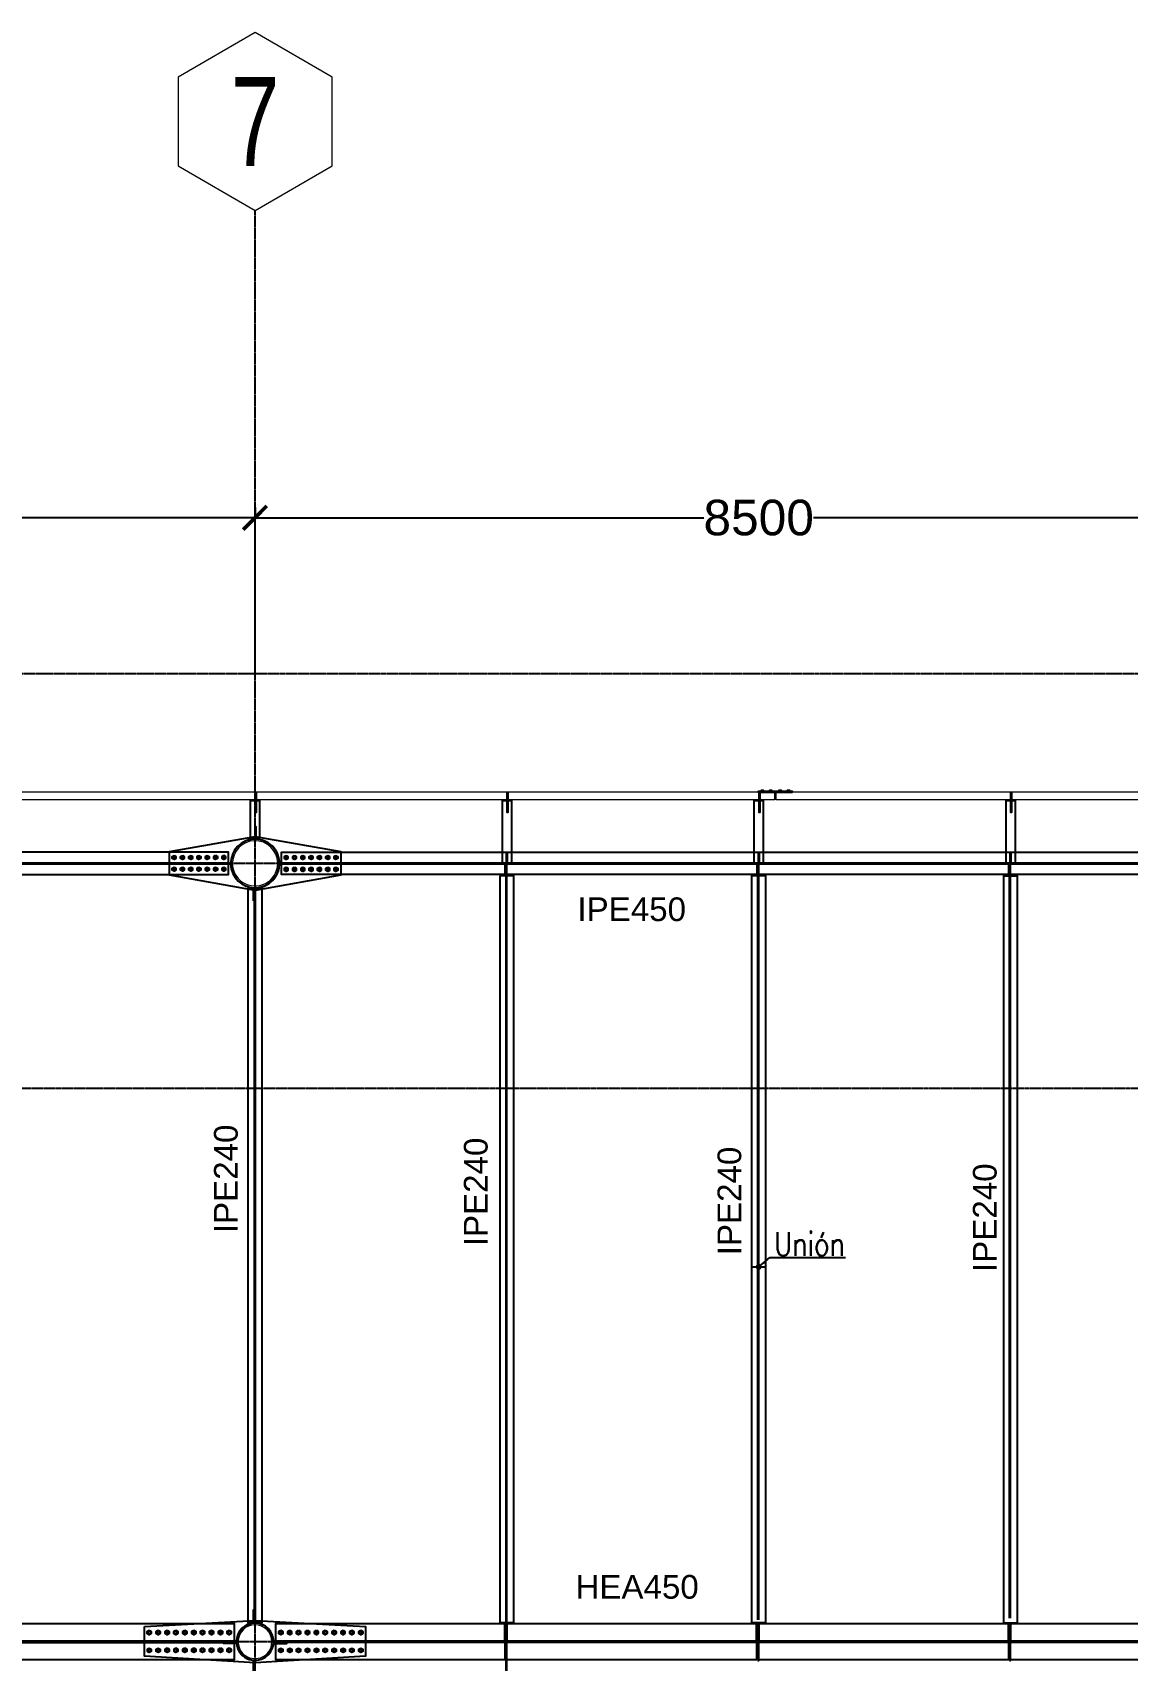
# Model space of a CAD drawing. Header units: millimetres. Extents: x -12345 to 95575, y -10691 to 31862.
# Drawn here: x 6622 to 15862, y 17172 to 30907 of the extents above; entities that cross this region are included whole.
import ezdxf
from ezdxf.enums import TextEntityAlignment as Align

# ---------------------------------------------------------------- set-up
doc = ezdxf.new("R2010")
doc.units = ezdxf.units.MM
doc.header["$LTSCALE"] = 0.9
doc.linetypes.add('DXK_LINE_DOT3', pattern=[5.9187, 2.979, -0.9799, 0.9799, -0.9799])
doc.layers.get('0').update_dxf_attribs({"color": 255})
for name, color, linetype, lineweight in [('0-1', 7, 'Continuous', 5), ('E_COLUMNAS-1', 1, 'Continuous', 25), ('E_TEXTO', 3, 'Continuous', 9), ('HCB_EJES', 1, 'DXK_LINE_DOT3', 9), ('TUBO-REDONDO', 1, 'Continuous', 9)]:
    doc.layers.add(name, color=color, linetype=linetype, lineweight=lineweight)
for name, color, linetype in [('COTAS', 8, 'Continuous'), ('HCB-EJES', 1, 'Continuous'), ('HCB-ROTULOS', 2, 'Continuous'), ('HCB_ALMA', 252, 'Continuous'), ('HCB_VIGAS', 4, 'Continuous'), ('UNIÒN', 6, 'Continuous')]:
    doc.layers.add(name, color=color, linetype=linetype)
doc.styles.add('CNI_COTAS', font='romans.shx', dxfattribs={"width": 0.8})
doc.styles.add('VERDANA', font='arial.ttf')
doc.dimstyles.new('1.125', dxfattribs={"dimscale": 0, "dimtxt": 300, "dimasz": 200, "dimexe": 4, "dimexo": 4, "dimgap": 15, "dimtad": 0, "dimdec": 0, "dimzin": 4, "dimdsep": 46, "dimtxsty": 'VERDANA', "dimblk": 'ARCHTICK', "dimcen": -10, "dimclrd": 256, "dimclrt": 3, "dimadec": 0, "dimazin": 0, "dimtfac": 1, "dimtdec": 0, "dimtmove": 2, "dimatfit": 0, "dimldrblk": 'OBLIQUE', "dimfxl": 0.05, "dimtolj": 1, "dimtzin": 0, "dimarcsym": 0})
doc.dimstyles.new('UNIÒN', dxfattribs={"dimscale": 0, "dimtxt": 200, "dimasz": 60, "dimexe": 4, "dimexo": 4, "dimgap": 15, "dimtad": 1, "dimdec": 0, "dimzin": 4, "dimdsep": 46, "dimtxsty": 'CNI_COTAS', "dimcen": -0.09, "dimclrd": 6, "dimclrt": 3, "dimadec": 0, "dimazin": 0, "dimtfac": 1, "dimtdec": 0, "dimtmove": 2, "dimatfit": 0, "dimfxl": 0.05, "dimtolj": 1, "dimtzin": 0, "dimarcsym": 0})

# ---------------------------------------------------------------- blocks, each defined once
blk = doc.blocks.new('_ArchTick')
at = {"color": 0, "linetype": 'ByBlock', "const_width": 0.15}
blk.add_lwpolyline([(-0.5, -0.5), (0.5, 0.5)], dxfattribs=at)
blk = doc.blocks.new('*D91')
at = {"layer": 'COTAS', "color": 0, "lineweight": -2, "transparency": 16777216}
for p, q in [((0, 25504), (0, 26817)), ((8500, 25504), (8500, 26817))]:
    blk.add_line(p, q, dxfattribs=at)
at = {"layer": 'COTAS', "lineweight": -2, "transparency": 16777216}
for p, q in [((0, 26813), (3787, 26813)), ((8500, 26813), (4713, 26813))]:
    blk.add_line(p, q, dxfattribs=at)
at = {"layer": 'Defpoints', "color": 0, "transparency": 16777216}
for p in [(8500, 26813), (0, 25500), (8500, 25500)]:
    blk.add_point(p, dxfattribs=at)
at = {"layer": 'COTAS', "lineweight": -2, "transparency": 16777216, "xscale": 200, "yscale": 200, "zscale": 200, "rotation": 180}
blk.add_blockref('_ArchTick', (0, 26813), dxfattribs=at)
at = {"layer": 'COTAS', "lineweight": -2, "transparency": 16777216, "xscale": 200, "yscale": 200, "zscale": 200}
blk.add_blockref('_ArchTick', (8500, 26813), dxfattribs=at)
at = {"layer": 'COTAS', "color": 3, "transparency": 16777216, "insert": (4250, 26813), "char_height": 300, "attachment_point": 5, "style": 'VERDANA'}
blk.add_mtext('\\A1;8500', dxfattribs=at)
blk = doc.blocks.new('_Oblique')
at = {"color": 0, "linetype": 'ByBlock', "lineweight": -2}
blk.add_line((-0.5, -0.5), (0.5, 0.5), dxfattribs=at)
blk = doc.blocks.new('*D92')
at = {"layer": 'COTAS', "color": 0, "lineweight": -2, "transparency": 16777216}
blk.add_line((8500, 26900), (8500, 26809), dxfattribs=at)
at = {"layer": 'COTAS', "lineweight": -2, "transparency": 16777216}
for p, q in [((8500, 26813), (12287, 26813)), ((17000, 26813), (13213, 26813))]:
    blk.add_line(p, q, dxfattribs=at)
at = {"layer": 'Defpoints', "color": 0, "transparency": 16777216}
for p in [(8500, 26904), (17000, 26813), (17000, 26813)]:
    blk.add_point(p, dxfattribs=at)
at = {"layer": 'COTAS', "lineweight": -2, "transparency": 16777216, "xscale": 200, "yscale": 200, "zscale": 200, "rotation": 180}
blk.add_blockref('_ArchTick', (8500, 26813), dxfattribs=at)
at = {"layer": 'COTAS', "lineweight": -2, "transparency": 16777216, "xscale": 200, "yscale": 200, "zscale": 200}
blk.add_blockref('_ArchTick', (17000, 26813), dxfattribs=at)
at = {"layer": 'COTAS', "color": 3, "transparency": 16777216, "insert": (12750, 26813), "char_height": 300, "attachment_point": 5, "style": 'VERDANA'}
blk.add_mtext('\\A1;8500', dxfattribs=at)

msp = doc.modelspace()

# ---------------------------------------------------------------- linework, layer by layer
at = {"color": 1, "linetype": 'Continuous'}
for centre, radius, start, end in [((7816.9, 23947.4), 11.5, 18.0268, 198.0268), ((7816.9, 23947.4), 11.5, 198.0268, 18.0268), ((7816.9, 23947.4), 10, 90.0268, 270.0268), ((7816.9, 23947.4), 10, 270.0268, 90.0268), ((7886.9, 23947.4), 11.5, 18.0268, 198.0268), ((7886.9, 23947.4), 11.5, 198.0268, 18.0268), ((7886.9, 23947.4), 10, 90.0268, 270.0268), ((7886.9, 23947.4), 10, 270.0268, 90.0268), ((7956.9, 23947.4), 11.5, 18.0268, 198.0268), ((7956.9, 23947.4), 11.5, 198.0268, 18.0268), ((7956.9, 23947.4), 10, 90.0268, 270.0268), ((7956.9, 23947.4), 10, 270.0268, 90.0268), ((8026.9, 23947.5), 11.5, 18.0268, 198.0268), ((8026.9, 23947.5), 11.5, 198.0268, 18.0268), ((8026.9, 23947.5), 10, 90.0268, 270.0268), ((8026.9, 23947.5), 10, 270.0268, 90.0268), ((8096.9, 23947.5), 11.5, 18.0268, 198.0268), ((8096.9, 23947.5), 11.5, 198.0268, 18.0268), ((8096.9, 23947.5), 10, 90.0268, 270.0268), ((8096.9, 23947.5), 10, 270.0268, 90.0268), ((8166.9, 23947.5), 11.5, 18.0268, 198.0268), ((8166.9, 23947.5), 11.5, 198.0268, 18.0268), ((8166.9, 23947.5), 10, 90.0268, 270.0268), ((8166.9, 23947.5), 10, 270.0268, 90.0268), ((8236.9, 23947.6), 11.5, 18.0268, 198.0268), ((8236.9, 23947.6), 11.5, 198.0268, 18.0268), ((8236.9, 23947.6), 10, 90.0268, 270.0268), ((8236.9, 23947.6), 10, 270.0268, 90.0268), ((8762.9, 23946.8), 11.5, 18.0268, 198.0268), ((8762.9, 23946.8), 11.5, 198.0268, 18.0268), ((8762.9, 23946.8), 10, 90.0268, 270.0268), ((8762.9, 23946.8), 10, 270.0268, 90.0268), ((8832.9, 23946.8), 11.5, 18.0268, 198.0268), ((8832.9, 23946.8), 11.5, 198.0268, 18.0268), ((8832.9, 23946.8), 10, 90.0268, 270.0268), ((8832.9, 23946.8), 10, 270.0268, 90.0268), ((8902.9, 23946.8), 11.5, 18.0268, 198.0268), ((8902.9, 23946.8), 11.5, 198.0268, 18.0268), ((8902.9, 23946.8), 10, 90.0268, 270.0268), ((8902.9, 23946.8), 10, 270.0268, 90.0268), ((8972.9, 23946.9), 11.5, 18.0268, 198.0268), ((8972.9, 23946.9), 11.5, 198.0268, 18.0268), ((8972.9, 23946.9), 10, 90.0268, 270.0268), ((8972.9, 23946.9), 10, 270.0268, 90.0268), ((9042.9, 23946.9), 11.5, 18.0268, 198.0268), ((9042.9, 23946.9), 11.5, 198.0268, 18.0268), ((9042.9, 23946.9), 10, 90.0268, 270.0268), ((9042.9, 23946.9), 10, 270.0268, 90.0268), ((9112.9, 23946.9), 11.5, 18.0268, 198.0268), ((9112.9, 23946.9), 11.5, 198.0268, 18.0268), ((9112.9, 23946.9), 10, 90.0268, 270.0268), ((9112.9, 23946.9), 10, 270.0268, 90.0268), ((9182.9, 23947), 11.5, 18.0268, 198.0268), ((9182.9, 23947), 11.5, 198.0268, 18.0268), ((9182.9, 23947), 10, 90.0268, 270.0268), ((9182.9, 23947), 10, 270.0268, 90.0268), ((7816.9, 23847.4), 11.5, 18.0268, 198.0268), ((7816.9, 23847.4), 11.5, 198.0268, 18.0268), ((7816.9, 23847.4), 10, 90.0268, 270.0268), ((7816.9, 23847.4), 10, 270.0268, 90.0268), ((7886.9, 23847.4), 11.5, 18.0268, 198.0268), ((7886.9, 23847.4), 11.5, 198.0268, 18.0268), ((7886.9, 23847.4), 10, 90.0268, 270.0268), ((7886.9, 23847.4), 10, 270.0268, 90.0268), ((7956.9, 23847.4), 11.5, 18.0268, 198.0268), ((7956.9, 23847.4), 11.5, 198.0268, 18.0268), ((7956.9, 23847.4), 10, 90.0268, 270.0268), ((7956.9, 23847.4), 10, 270.0268, 90.0268), ((8026.9, 23847.5), 11.5, 18.0268, 198.0268), ((8026.9, 23847.5), 11.5, 198.0268, 18.0268), ((8026.9, 23847.5), 10, 90.0268, 270.0268), ((8026.9, 23847.5), 10, 270.0268, 90.0268), ((8096.9, 23847.5), 11.5, 18.0268, 198.0268), ((8096.9, 23847.5), 11.5, 198.0268, 18.0268), ((8096.9, 23847.5), 10, 90.0268, 270.0268), ((8096.9, 23847.5), 10, 270.0268, 90.0268), ((8166.9, 23847.5), 11.5, 18.0268, 198.0268), ((8166.9, 23847.5), 11.5, 198.0268, 18.0268), ((8166.9, 23847.5), 10, 90.0268, 270.0268), ((8166.9, 23847.5), 10, 270.0268, 90.0268), ((8236.9, 23847.6), 11.5, 18.0268, 198.0268), ((8236.9, 23847.6), 11.5, 198.0268, 18.0268), ((8236.9, 23847.6), 10, 90.0268, 270.0268), ((8236.9, 23847.6), 10, 270.0268, 90.0268), ((8763, 23846.8), 11.5, 18.0268, 198.0268), ((8763, 23846.8), 11.5, 198.0268, 18.0268), ((8763, 23846.8), 10, 90.0268, 270.0268), ((8763, 23846.8), 10, 270.0268, 90.0268), ((8833, 23846.8), 11.5, 18.0268, 198.0268), ((8833, 23846.8), 11.5, 198.0268, 18.0268), ((8833, 23846.8), 10, 90.0268, 270.0268), ((8833, 23846.8), 10, 270.0268, 90.0268), ((8903, 23846.8), 11.5, 18.0268, 198.0268), ((8903, 23846.8), 11.5, 198.0268, 18.0268), ((8903, 23846.8), 10, 90.0268, 270.0268), ((8903, 23846.8), 10, 270.0268, 90.0268), ((8973, 23846.9), 11.5, 18.0268, 198.0268), ((8973, 23846.9), 11.5, 198.0268, 18.0268), ((8973, 23846.9), 10, 90.0268, 270.0268), ((8973, 23846.9), 10, 270.0268, 90.0268), ((9043, 23846.9), 11.5, 18.0268, 198.0268), ((9043, 23846.9), 11.5, 198.0268, 18.0268), ((9043, 23846.9), 10, 90.0268, 270.0268), ((9043, 23846.9), 10, 270.0268, 90.0268), ((9113, 23846.9), 11.5, 18.0268, 198.0268), ((9113, 23846.9), 11.5, 198.0268, 18.0268), ((9113, 23846.9), 10, 90.0268, 270.0268), ((9113, 23846.9), 10, 270.0268, 90.0268), ((9183, 23847), 11.5, 18.0268, 198.0268), ((9183, 23847), 11.5, 198.0268, 18.0268), ((9183, 23847), 10, 90.0268, 270.0268), ((9183, 23847), 10, 270.0268, 90.0268), ((7607.5, 17407.7), 12, 18.0268, 198.0268), ((7607.5, 17407.7), 12, 198.0268, 18.0268), ((7607.5, 17407.7), 11, 90.0268, 270.0268), ((7607.5, 17407.7), 11, 270.0268, 90.0268), ((7682.5, 17407.7), 12, 18.0268, 198.0268), ((7682.5, 17407.7), 12, 198.0268, 18.0268), ((7682.5, 17407.7), 11, 90.0268, 270.0268), ((7682.5, 17407.7), 11, 270.0268, 90.0268), ((7757.5, 17407.7), 12, 18.0268, 198.0268), ((7757.5, 17407.7), 12, 198.0268, 18.0268), ((7757.5, 17407.7), 11, 90.0268, 270.0268), ((7757.5, 17407.7), 11, 270.0268, 90.0268), ((7832.5, 17407.8), 12, 18.0268, 198.0268), ((7832.5, 17407.8), 12, 198.0268, 18.0268), ((7832.5, 17407.8), 11, 90.0268, 270.0268), ((7832.5, 17407.8), 11, 270.0268, 90.0268), ((7907.5, 17407.8), 12, 18.0268, 198.0268), ((7907.5, 17407.8), 12, 198.0268, 18.0268), ((7907.5, 17407.8), 11, 90.0268, 270.0268), ((7907.5, 17407.8), 11, 270.0268, 90.0268), ((7982.5, 17407.8), 12, 18.0268, 198.0268), ((7982.5, 17407.8), 12, 198.0268, 18.0268), ((7982.5, 17407.8), 11, 90.0268, 270.0268), ((7982.5, 17407.8), 11, 270.0268, 90.0268), ((8057.5, 17407.9), 12, 18.0268, 198.0268), ((8057.5, 17407.9), 12, 198.0268, 18.0268), ((8057.5, 17407.9), 11, 90.0268, 270.0268), ((8057.5, 17407.9), 11, 270.0268, 90.0268), ((8132.5, 17407.9), 12, 18.0268, 198.0268), ((8132.5, 17407.9), 12, 198.0268, 18.0268), ((8132.5, 17407.9), 11, 90.0268, 270.0268), ((8132.5, 17407.9), 11, 270.0268, 90.0268), ((8207.5, 17407.9), 12, 18.0268, 198.0268), ((8207.5, 17407.9), 12, 198.0268, 18.0268), ((8207.5, 17407.9), 11, 90.0268, 270.0268), ((8207.5, 17407.9), 11, 270.0268, 90.0268), ((8282.5, 17408), 12, 18.0268, 198.0268), ((8282.5, 17408), 12, 198.0268, 18.0268), ((8282.5, 17408), 11, 90.0268, 270.0268), ((8282.5, 17408), 11, 270.0268, 90.0268), ((8717.5, 17407.1), 12, 18.0268, 198.0268), ((8717.5, 17407.1), 12, 198.0268, 18.0268), ((8717.5, 17407.1), 11, 90.0268, 270.0268), ((8717.5, 17407.1), 11, 270.0268, 90.0268), ((8792.5, 17407.1), 12, 18.0268, 198.0268), ((8792.5, 17407.1), 12, 198.0268, 18.0268), ((8792.5, 17407.1), 11, 90.0268, 270.0268), ((8792.5, 17407.1), 11, 270.0268, 90.0268), ((8867.5, 17407.2), 12, 18.0268, 198.0268), ((8867.5, 17407.2), 12, 198.0268, 18.0268), ((8867.5, 17407.2), 11, 90.0268, 270.0268), ((8867.5, 17407.2), 11, 270.0268, 90.0268), ((8942.5, 17407.2), 12, 18.0268, 198.0268), ((8942.5, 17407.2), 12, 198.0268, 18.0268), ((8942.5, 17407.2), 11, 90.0268, 270.0268), ((8942.5, 17407.2), 11, 270.0268, 90.0268), ((9017.5, 17407.2), 12, 18.0268, 198.0268), ((9017.5, 17407.2), 12, 198.0268, 18.0268), ((9017.5, 17407.2), 11, 90.0268, 270.0268), ((9017.5, 17407.2), 11, 270.0268, 90.0268), ((9092.5, 17407.3), 12, 18.0268, 198.0268), ((9092.5, 17407.3), 12, 198.0268, 18.0268), ((9092.5, 17407.3), 11, 90.0268, 270.0268), ((9092.5, 17407.3), 11, 270.0268, 90.0268), ((9167.5, 17407.3), 12, 18.0268, 198.0268), ((9167.5, 17407.3), 12, 198.0268, 18.0268), ((9167.5, 17407.3), 11, 90.0268, 270.0268), ((9167.5, 17407.3), 11, 270.0268, 90.0268), ((9242.5, 17407.3), 12, 18.0268, 198.0268), ((9242.5, 17407.3), 12, 198.0268, 18.0268), ((9242.5, 17407.3), 11, 90.0268, 270.0268), ((9242.5, 17407.3), 11, 270.0268, 90.0268), ((9317.5, 17407.4), 12, 18.0268, 198.0268), ((9317.5, 17407.4), 12, 198.0268, 18.0268), ((9317.5, 17407.4), 11, 90.0268, 270.0268), ((9317.5, 17407.4), 11, 270.0268, 90.0268), ((9392.5, 17407.4), 12, 18.0268, 198.0268), ((9392.5, 17407.4), 12, 198.0268, 18.0268), ((9392.5, 17407.4), 11, 90.0268, 270.0268), ((9392.5, 17407.4), 11, 270.0268, 90.0268), ((7607.6, 17257.7), 12, 18.0268, 198.0268), ((7607.6, 17257.7), 12, 198.0268, 18.0268), ((7607.6, 17257.7), 11, 90.0268, 270.0268), ((7607.6, 17257.7), 11, 270.0268, 90.0268), ((7682.6, 17257.7), 12, 18.0268, 198.0268), ((7682.6, 17257.7), 12, 198.0268, 18.0268), ((7682.6, 17257.7), 11, 90.0268, 270.0268), ((7682.6, 17257.7), 11, 270.0268, 90.0268), ((7757.6, 17257.7), 12, 18.0268, 198.0268), ((7757.6, 17257.7), 12, 198.0268, 18.0268), ((7757.6, 17257.7), 11, 90.0268, 270.0268), ((7757.6, 17257.7), 11, 270.0268, 90.0268), ((7832.6, 17257.8), 12, 18.0268, 198.0268), ((7832.6, 17257.8), 12, 198.0268, 18.0268), ((7832.6, 17257.8), 11, 90.0268, 270.0268), ((7832.6, 17257.8), 11, 270.0268, 90.0268), ((7907.6, 17257.8), 12, 18.0268, 198.0268), ((7907.6, 17257.8), 12, 198.0268, 18.0268), ((7907.6, 17257.8), 11, 90.0268, 270.0268), ((7907.6, 17257.8), 11, 270.0268, 90.0268), ((7982.6, 17257.8), 12, 18.0268, 198.0268), ((7982.6, 17257.8), 12, 198.0268, 18.0268), ((7982.6, 17257.8), 11, 90.0268, 270.0268), ((7982.6, 17257.8), 11, 270.0268, 90.0268), ((8057.6, 17257.9), 12, 18.0268, 198.0268), ((8057.6, 17257.9), 12, 198.0268, 18.0268), ((8057.6, 17257.9), 11, 90.0268, 270.0268), ((8057.6, 17257.9), 11, 270.0268, 90.0268), ((8132.6, 17257.9), 12, 18.0268, 198.0268), ((8132.6, 17257.9), 12, 198.0268, 18.0268), ((8132.6, 17257.9), 11, 90.0268, 270.0268), ((8132.6, 17257.9), 11, 270.0268, 90.0268), ((8207.6, 17257.9), 12, 18.0268, 198.0268), ((8207.6, 17257.9), 12, 198.0268, 18.0268), ((8207.6, 17257.9), 11, 90.0268, 270.0268), ((8207.6, 17257.9), 11, 270.0268, 90.0268), ((8282.6, 17258), 12, 18.0268, 198.0268), ((8282.6, 17258), 12, 198.0268, 18.0268), ((8282.6, 17258), 11, 90.0268, 270.0268), ((8282.6, 17258), 11, 270.0268, 90.0268), ((8717.6, 17257.1), 12, 18.0268, 198.0268), ((8717.6, 17257.1), 12, 198.0268, 18.0268), ((8717.6, 17257.1), 11, 90.0268, 270.0268), ((8717.6, 17257.1), 11, 270.0268, 90.0268), ((8792.6, 17257.1), 12, 18.0268, 198.0268), ((8792.6, 17257.1), 12, 198.0268, 18.0268), ((8792.6, 17257.1), 11, 90.0268, 270.0268), ((8792.6, 17257.1), 11, 270.0268, 90.0268), ((8867.6, 17257.2), 12, 18.0268, 198.0268), ((8867.6, 17257.2), 12, 198.0268, 18.0268), ((8867.6, 17257.2), 11, 90.0268, 270.0268), ((8867.6, 17257.2), 11, 270.0268, 90.0268), ((8942.6, 17257.2), 12, 18.0268, 198.0268), ((8942.6, 17257.2), 12, 198.0268, 18.0268), ((8942.6, 17257.2), 11, 90.0268, 270.0268), ((8942.6, 17257.2), 11, 270.0268, 90.0268), ((9017.6, 17257.2), 12, 18.0268, 198.0268), ((9017.6, 17257.2), 12, 198.0268, 18.0268), ((9017.6, 17257.2), 11, 90.0268, 270.0268), ((9017.6, 17257.2), 11, 270.0268, 90.0268), ((9092.6, 17257.3), 12, 18.0268, 198.0268), ((9092.6, 17257.3), 12, 198.0268, 18.0268), ((9092.6, 17257.3), 11, 90.0268, 270.0268), ((9092.6, 17257.3), 11, 270.0268, 90.0268), ((9167.6, 17257.3), 12, 18.0268, 198.0268), ((9167.6, 17257.3), 12, 198.0268, 18.0268), ((9167.6, 17257.3), 11, 90.0268, 270.0268), ((9167.6, 17257.3), 11, 270.0268, 90.0268), ((9242.6, 17257.3), 12, 18.0268, 198.0268), ((9242.6, 17257.3), 12, 198.0268, 18.0268), ((9242.6, 17257.3), 11, 90.0268, 270.0268), ((9242.6, 17257.3), 11, 270.0268, 90.0268), ((9317.6, 17257.4), 12, 18.0268, 198.0268), ((9317.6, 17257.4), 12, 198.0268, 18.0268), ((9317.6, 17257.4), 11, 90.0268, 270.0268), ((9317.6, 17257.4), 11, 270.0268, 90.0268), ((9392.6, 17257.4), 12, 18.0268, 198.0268), ((9392.6, 17257.4), 12, 198.0268, 18.0268), ((9392.6, 17257.4), 11, 90.0268, 270.0268), ((9392.6, 17257.4), 11, 270.0268, 90.0268)]:
    msp.add_arc(centre, radius, start, end, dxfattribs=at)
at = {"layer": '0-1', "color": 8}
for p, q in [((12886.5, 24498.6), (896.5, 24498.6)), ((12886.5, 24433.6), (12886.5, 24498.6)), ((16850, 24498.6), (12896.5, 24498.6)), ((12896.5, 24433.6), (12896.5, 24498.6)), ((12886.5, 24433.6), (896.5, 24433.6)), ((16850, 24433.6), (12896.5, 24433.6))]:
    msp.add_line(p, q, dxfattribs=at)
at = {"layer": 'E_COLUMNAS-1'}
msp.add_arc((8500, 17330.2), 157.5, 78.75, 258.75, dxfattribs=at)
at = {"layer": 'HCB-EJES', "linetype": 'DXK_LINE_DOT3'}
for p, q in [((8500, -3906.8), (8500, 29407)), ((-10844.5, 25500), (94075, 25500)), ((-6888.4, 23900.1), (90118.8, 23900.1)), ((-6888.4, 22000), (90118.8, 22000))]:
    msp.add_line(p, q, dxfattribs=at)
msp.add_lwpolyline([(12399.2, 17330), (-5909.3, 17330), (-6888.4, 18309)], dxfattribs=at)
at = {"layer": 'HCB_ALMA'}
for p, q in [((209.4, 23901.6), (8283.5, 23901.6)), ((8709.4, 23901.6), (16854.7, 23901.6)), ((209.4, 23892.2), (8283.5, 23892.2)), ((8709.4, 23892.2), (16854.7, 23892.2)), ((10617.9, 17503), (10617.9, 23791.9)), ((10625, 17503), (10625, 23791.9)), ((12742.9, 17515.5), (12742.9, 23791.9)), ((12750, 17515.5), (12750, 23791.9)), ((14867.9, 17528), (14867.9, 23791.9)), ((14875, 17528), (14875, 23791.9)), ((8496.5, 17492.5), (8496.5, 23684.1)), ((8503.5, 17492.5), (8503.5, 23684.1)), ((10617.9, 17192.6), (10617.9, 17639.2)), ((10625, 17192.6), (10625, 17639.2)), ((153.8, 17335.9), (8334, 17335.9)), ((153.8, 17324.4), (8334, 17324.4)), ((8661.4, 17336.9), (18000.2, 17336.9)), ((8661.4, 17325.4), (18000.2, 17325.4)), ((10617.9, 8807), (10617.9, 17182.6)), ((10625, 8807), (10625, 17182.6))]:
    msp.add_line(p, q, dxfattribs=at)
at = {"layer": 'HCB_EJES', "color": 40, "linetype": 'ByBlock', "true_color": 0xf8d731}
msp.add_lwpolyline([(7850.5, 29782), (8500, 29407), (9149.5, 29782), (9149.5, 30532), (8500, 30907), (7850.5, 30532)], close=True, dxfattribs=at)
at = {"layer": 'HCB_VIGAS'}
for p, q in [((8502.8, 24481.1), (8508.8, 24481.1)), ((10627.7, 24481.1), (10633.7, 24481.1)), ((12752.7, 24481.1), (12758.7, 24481.1)), ((12776.3, 24504.6), (12776.3, 24512.5)), ((12786.7, 24504.6), (12786.7, 24512.5)), ((12846.3, 24504.6), (12846.3, 24512.5)), ((12856.7, 24504.6), (12856.7, 24512.5)), ((12926.3, 24504.6), (12926.3, 24512.5)), ((12936.7, 24504.6), (12936.7, 24512.5)), ((12996.3, 24504.6), (12996.3, 24512.5)), ((13006.7, 24504.6), (13006.7, 24512.5)), ((14877.7, 24481.1), (14883.7, 24481.1)), ((8502.8, 24433.6), (8508.8, 24433.6)), ((8502.8, 24421.1), (8508.8, 24421.1)), ((8502.8, 24341.1), (8508.8, 24341.1)), ((10627.7, 24433.6), (10633.7, 24433.6)), ((10627.7, 24421.1), (10633.7, 24421.1)), ((10627.7, 24341.1), (10633.7, 24341.1)), ((12752.7, 24433.6), (12758.7, 24433.6)), ((12752.7, 24421.1), (12758.7, 24421.1)), ((12752.7, 24341.1), (12758.7, 24341.1)), ((14877.7, 24433.6), (14883.7, 24433.6)), ((14877.7, 24421.1), (14883.7, 24421.1)), ((14877.7, 24341.1), (14883.7, 24341.1)), ((10622.2, 23921.6), (10628.2, 23921.6)), ((12747.2, 23921.6), (12753.2, 23921.6)), ((14872.2, 23921.6), (14878.2, 23921.6)), ((12810, 23791.9), (12690, 23791.9)), ((14815, 23791.9), (14935, 23791.9))]:
    msp.add_line(p, q, dxfattribs=at)
for points in [[(8502.8, 24433.6), (8502.8, 24491.1), (8508.8, 24491.1), (8508.8, 24433.6), (8508.8, 24423.6), (8508.8, 24326.1), (8502.8, 24326.1), (8502.8, 24423.6)], [(10627.7, 24433.6), (10627.7, 24491.1), (10633.7, 24491.1), (10633.7, 24433.6), (10633.7, 24423.6), (10633.7, 24326.1), (10627.7, 24326.1), (10627.7, 24423.6)], [(13036.5, 24498.6), (13036.5, 24504.6), (12746.5, 24504.6), (12746.5, 24498.6), (12886.5, 24498.6), (12896.5, 24498.6)], [(12752.7, 24433.6), (12752.7, 24491.1), (12758.7, 24491.1), (12758.7, 24433.6), (12758.7, 24423.6), (12758.7, 24326.1), (12752.7, 24326.1), (12752.7, 24423.6)], [(14877.7, 24433.6), (14877.7, 24491.1), (14883.7, 24491.1), (14883.7, 24433.6), (14883.7, 24423.6), (14883.7, 24326.1), (14877.7, 24326.1), (14877.7, 24423.6)], [(8540.6, 24110), (8540.6, 24117.3), (8541.3, 24423.6), (8459.3, 24423.6), (8458.6, 24117.2), (8458.6, 24110)], [(10666.2, 23901.6), (10666.2, 23991.9), (10666.2, 24423.6), (10584.2, 24423.6), (10584.2, 23991.9), (10584.2, 23901.6)], [(12791.2, 23901.6), (12791.2, 23991.9), (12791.2, 24423.6), (12709.2, 24423.6), (12709.2, 23991.9), (12709.2, 23901.6)], [(14916.2, 23901.6), (14916.2, 23991.9), (14916.2, 24423.6), (14834.2, 24423.6), (14834.2, 23991.9), (14834.2, 23901.6)], [(8502.1, 24205.1), (8502.1, 24102.3), (8502.1, 24100.1), (8508.1, 24100.1), (8508.1, 24101.7), (8508.1, 24205.1)], [(7777, 23997.3), (8500, 24124.5), (9223, 23996.5), (9223, 23796.5), (8500.2, 23668.5), (7777, 23797.3)], [(7777, 23997.3), (8500, 24124.5), (9223, 23996.5), (9223, 23796.5), (8500.2, 23668.5), (7777, 23797.3)], [(7777, 23801.9), (8277, 23801.9), (8277, 23991.9), (7777, 23991.9), (723, 23991.9), (223, 23991.9), (223, 23801.9), (723, 23801.9)], [(7816.9, 23964.7), (7831.9, 23956), (7831.9, 23938.7), (7816.9, 23930.1), (7801.9, 23938.7), (7801.9, 23956)], [(7886.9, 23964.7), (7901.9, 23956.1), (7901.9, 23938.8), (7886.9, 23930.1), (7871.9, 23938.7), (7871.9, 23956.1)], [(7956.9, 23964.8), (7971.9, 23956.1), (7971.9, 23938.8), (7956.9, 23930.1), (7941.9, 23938.8), (7941.9, 23956.1)], [(8026.9, 23964.8), (8041.9, 23956.1), (8041.9, 23938.8), (8026.9, 23930.1), (8011.9, 23938.8), (8011.9, 23956.1)], [(8096.9, 23964.8), (8111.9, 23956.2), (8111.9, 23938.8), (8096.9, 23930.2), (8081.9, 23938.8), (8081.9, 23956.2)], [(8166.9, 23964.9), (8181.9, 23956.2), (8181.9, 23938.9), (8166.9, 23930.2), (8151.9, 23938.9), (8151.9, 23956.2)], [(8236.9, 23964.9), (8251.9, 23956.2), (8251.9, 23938.9), (8236.9, 23930.2), (8221.9, 23938.9), (8221.9, 23956.2)], [(16352.9, 23991.9), (16852.9, 23991.9), (16852.9, 23801.9), (16352.9, 23801.9), (9223, 23801.9), (8723, 23801.9), (8723, 23991.9), (9223, 23991.9)], [(8762.9, 23964.1), (8777.9, 23955.4), (8777.9, 23938.1), (8762.9, 23929.4), (8747.9, 23938.1), (8747.9, 23955.4)], [(8832.9, 23964.1), (8847.9, 23955.5), (8847.9, 23938.1), (8832.9, 23929.5), (8817.9, 23938.1), (8817.9, 23955.4)], [(8902.9, 23964.1), (8917.9, 23955.5), (8917.9, 23938.2), (8902.9, 23929.5), (8887.9, 23938.2), (8887.9, 23955.5)], [(8972.9, 23964.2), (8987.9, 23955.5), (8987.9, 23938.2), (8972.9, 23929.5), (8957.9, 23938.2), (8957.9, 23955.5)], [(9042.9, 23964.2), (9057.9, 23955.6), (9057.9, 23938.2), (9042.9, 23929.6), (9027.9, 23938.2), (9027.9, 23955.5)], [(9112.9, 23964.2), (9127.9, 23955.6), (9127.9, 23938.3), (9112.9, 23929.6), (9097.9, 23938.3), (9097.9, 23955.6)], [(9182.9, 23964.3), (9197.9, 23955.6), (9197.9, 23938.3), (9182.9, 23929.6), (9167.9, 23938.3), (9167.9, 23955.6)], [(10622.2, 23901.6), (10622.2, 23991.6), (10628.2, 23991.6), (10628.2, 23901.6)], [(10622.2, 23901.6), (10622.2, 23991.6), (10628.2, 23991.6), (10628.2, 23901.6)], [(12747.2, 23901.6), (12747.2, 23991.6), (12753.2, 23991.6), (12753.2, 23901.6)], [(12747.2, 23901.6), (12747.2, 23991.6), (12753.2, 23991.6), (12753.2, 23901.6)], [(14872.2, 23901.6), (14872.2, 23991.6), (14878.2, 23991.6), (14878.2, 23901.6)], [(14872.2, 23901.6), (14872.2, 23991.6), (14878.2, 23991.6), (14878.2, 23901.6)], [(7816.9, 23864.7), (7831.9, 23856), (7831.9, 23838.7), (7816.9, 23830.1), (7801.9, 23838.7), (7801.9, 23856)], [(7886.9, 23864.7), (7901.9, 23856.1), (7901.9, 23838.8), (7886.9, 23830.1), (7871.9, 23838.7), (7871.9, 23856.1)], [(7956.9, 23864.8), (7971.9, 23856.1), (7971.9, 23838.8), (7956.9, 23830.1), (7941.9, 23838.8), (7941.9, 23856.1)], [(8026.9, 23864.8), (8041.9, 23856.1), (8041.9, 23838.8), (8026.9, 23830.1), (8011.9, 23838.8), (8011.9, 23856.1)], [(8096.9, 23864.8), (8111.9, 23856.2), (8111.9, 23838.8), (8096.9, 23830.2), (8081.9, 23838.8), (8081.9, 23856.2)], [(8166.9, 23864.9), (8181.9, 23856.2), (8181.9, 23838.9), (8166.9, 23830.2), (8151.9, 23838.9), (8151.9, 23856.2)], [(8236.9, 23864.9), (8251.9, 23856.2), (8251.9, 23838.9), (8236.9, 23830.2), (8221.9, 23838.9), (8221.9, 23856.2)], [(8763, 23864.1), (8778, 23855.4), (8778, 23838.1), (8763, 23829.4), (8748, 23838.1), (8748, 23855.4)], [(8833, 23864.1), (8848, 23855.5), (8848, 23838.1), (8833, 23829.5), (8818, 23838.1), (8818, 23855.4)], [(8903, 23864.1), (8918, 23855.5), (8918, 23838.2), (8903, 23829.5), (8888, 23838.2), (8888, 23855.5)], [(8973, 23864.2), (8988, 23855.5), (8988, 23838.2), (8973, 23829.5), (8958, 23838.2), (8958, 23855.5)], [(9043, 23864.2), (9058, 23855.6), (9058, 23838.2), (9043, 23829.6), (9028, 23838.2), (9028, 23855.5)], [(9113, 23864.2), (9128, 23855.6), (9128, 23838.3), (9113, 23829.6), (9098, 23838.3), (9098, 23855.6)], [(9183, 23864.3), (9198, 23855.6), (9198, 23838.3), (9183, 23829.6), (9168, 23838.3), (9168, 23855.6)], [(10565, 23791.9), (10565, 17490.9), (10685, 17490.8), (10685, 23791.9)], [(10608.5, 23801.9), (10618.5, 23801.9), (10618.5, 23892.1), (10608.5, 23892.1)], [(10618.5, 23791.9), (10625.6, 23791.9), (10625.6, 23882.1), (10618.5, 23882.1)], [(12733.5, 23801.9), (12743.5, 23801.9), (12743.5, 23892.1), (12733.5, 23892.1)], [(12743.5, 23791.9), (12750.6, 23791.9), (12750.6, 23882.1), (12743.5, 23882.1)], [(14858.5, 23801.9), (14868.5, 23801.9), (14868.5, 23892.1), (14858.5, 23892.1)], [(14868.5, 23791.9), (14875.6, 23791.9), (14875.6, 23882.1), (14868.5, 23882.1)], [(8560, 23679), (8560, 23684.1), (8440, 23684.1), (8440, 23679.2), (8440, 17504.5), (8440, 17492.5), (8560, 17492.5), (8560, 17504.4)], [(8486.5, 23580.5), (8486.5, 23584.1), (8486.5, 23690.5), (8496.5, 23690.5), (8496.5, 23585.1), (8496.5, 23580.5)], [(8486.5, 17487.7), (8486.5, 17491.3), (8486.5, 17597.7), (8496.5, 17597.7), (8496.5, 17492.3), (8496.5, 17487.7)], [(8036.5, 17180.1), (8327.5, 17180.1), (8327.5, 17480.1), (7984.8, 17480.1), (504.8, 17480.1), (172.5, 17480.1), (172.5, 17180.1), (472.6, 17180.1)], [(7567.8, 17457.8), (8500, 17507.7), (9432.5, 17456.8), (9432.5, 17206.8), (8500, 17152.7), (7567.8, 17207.8)], [(7567.8, 17457.8), (8500, 17507.7), (9432.5, 17456.8), (9432.5, 17206.8), (8500, 17152.7), (7567.8, 17207.8)], [(10607.9, 17480.1), (10617.9, 17480.1), (10617.9, 17335.9), (10607.9, 17335.9)], [(10617.9, 17490.1), (10625, 17490.1), (10625, 17345.9), (10617.9, 17345.9)], [(12732.9, 17480.1), (12742.9, 17480.1), (12742.9, 17335.9), (12732.9, 17335.9)], [(12742.9, 17490.1), (12750, 17490.1), (12750, 17345.9), (12742.9, 17345.9)], [(14857.9, 17480.3), (14867.9, 17480.3), (14867.9, 17336), (14857.9, 17336)], [(14867.9, 17490.3), (14875, 17490.3), (14875, 17346), (14867.9, 17346)], [(7607.5, 17426.7), (7624, 17417.2), (7624, 17398.1), (7607.5, 17388.6), (7591, 17398.1), (7591, 17417.2)], [(7682.5, 17426.7), (7699, 17417.2), (7699, 17398.2), (7682.5, 17388.6), (7666, 17398.2), (7666, 17417.2)], [(7757.5, 17426.8), (7774, 17417.3), (7774, 17398.2), (7757.5, 17388.7), (7741, 17398.2), (7741, 17417.2)], [(7832.5, 17426.8), (7849, 17417.3), (7849, 17398.2), (7832.5, 17388.7), (7816, 17398.2), (7816, 17417.3)], [(7907.5, 17426.8), (7924, 17417.3), (7924, 17398.3), (7907.5, 17388.7), (7891, 17398.3), (7891, 17417.3)], [(7982.5, 17426.9), (7999, 17417.4), (7999, 17398.3), (7982.5, 17388.8), (7966, 17398.3), (7966, 17417.4)], [(8057.5, 17426.9), (8074, 17417.4), (8074, 17398.3), (8057.5, 17388.8), (8041, 17398.3), (8041, 17417.4)], [(8132.5, 17427), (8149, 17417.4), (8149, 17398.4), (8132.5, 17388.9), (8116, 17398.4), (8116, 17417.4)], [(8207.5, 17427), (8224, 17417.5), (8224, 17398.4), (8207.5, 17388.9), (8191, 17398.4), (8191, 17417.5)], [(8342.5, 17314.4), (8338.9, 17314.4), (8232.5, 17314.4), (8232.5, 17324.4), (8337.9, 17324.4), (8342.5, 17324.4)], [(8282.5, 17427), (8299, 17417.5), (8299, 17398.5), (8282.5, 17388.9), (8266, 17398.4), (8266, 17417.5)], [(8657.4, 17314.8), (8661, 17314.8), (8767.4, 17314.8), (8767.4, 17324.8), (8662, 17324.8), (8657.4, 17324.8)], [(8717.5, 17426.1), (8734, 17416.6), (8734, 17397.6), (8717.5, 17388), (8701, 17397.6), (8701, 17416.6)], [(8792.5, 17426.2), (8809, 17416.7), (8809, 17397.6), (8792.5, 17388.1), (8776, 17397.6), (8776, 17416.6)], [(8867.5, 17426.2), (8884, 17416.7), (8884, 17397.6), (8867.5, 17388.1), (8851, 17397.6), (8851, 17416.7)], [(8942.5, 17426.3), (8959, 17416.7), (8959, 17397.7), (8942.5, 17388.1), (8926, 17397.7), (8926, 17416.7)], [(9017.5, 17426.3), (9034, 17416.8), (9034, 17397.7), (9017.5, 17388.2), (9001, 17397.7), (9001, 17416.8)], [(9092.5, 17426.3), (9109, 17416.8), (9109, 17397.8), (9092.5, 17388.2), (9076, 17397.7), (9076, 17416.8)], [(9167.5, 17426.4), (9184, 17416.8), (9184, 17397.8), (9167.5, 17388.3), (9151, 17397.8), (9151, 17416.8)], [(9242.5, 17426.4), (9259, 17416.9), (9259, 17397.8), (9242.5, 17388.3), (9226, 17397.8), (9226, 17416.9)], [(9317.5, 17426.4), (9334, 17416.9), (9334, 17397.9), (9317.5, 17388.3), (9301, 17397.8), (9301, 17416.9)], [(9392.5, 17426.5), (9409, 17416.9), (9409, 17397.9), (9392.5, 17388.4), (9376, 17397.9), (9376, 17416.9)], [(10607.9, 17180.3), (10617.9, 17180.3), (10617.9, 17325.4), (10607.9, 17325.4)], [(10617.9, 17170.3), (10625, 17170.3), (10625, 17314.6), (10617.9, 17314.6)], [(12732.9, 17180.3), (12742.9, 17180.3), (12742.9, 17325.4), (12732.9, 17325.4)], [(12742.9, 17170.3), (12750, 17170.3), (12750, 17314.6), (12742.9, 17314.6)], [(14857.9, 17180.3), (14867.9, 17180.3), (14867.9, 17325.4), (14857.9, 17325.4)], [(14867.9, 17170.3), (14875, 17170.3), (14875, 17314.6), (14867.9, 17314.6)], [(7607.6, 17276.7), (7624.1, 17267.2), (7624.1, 17248.1), (7607.6, 17238.6), (7591.1, 17248.1), (7591.1, 17267.2)], [(7682.6, 17276.7), (7699.1, 17267.2), (7699.1, 17248.2), (7682.6, 17238.6), (7666.1, 17248.2), (7666.1, 17267.2)], [(7757.6, 17276.8), (7774.1, 17267.3), (7774.1, 17248.2), (7757.6, 17238.7), (7741.1, 17248.2), (7741.1, 17267.2)], [(7832.6, 17276.8), (7849.1, 17267.3), (7849.1, 17248.2), (7832.6, 17238.7), (7816.1, 17248.2), (7816.1, 17267.3)], [(7907.6, 17276.8), (7924.1, 17267.3), (7924.1, 17248.3), (7907.6, 17238.7), (7891.1, 17248.3), (7891.1, 17267.3)], [(7982.6, 17276.9), (7999.1, 17267.4), (7999.1, 17248.3), (7982.6, 17238.8), (7966.1, 17248.3), (7966.1, 17267.4)], [(8057.6, 17276.9), (8074.1, 17267.4), (8074.1, 17248.3), (8057.6, 17238.8), (8041.1, 17248.3), (8041.1, 17267.4)], [(8132.6, 17277), (8149.1, 17267.4), (8149.1, 17248.4), (8132.6, 17238.9), (8116.1, 17248.4), (8116.1, 17267.4)], [(8207.6, 17277), (8224.1, 17267.5), (8224.1, 17248.4), (8207.6, 17238.9), (8191.1, 17248.4), (8191.1, 17267.5)], [(8282.6, 17277), (8299.1, 17267.5), (8299.1, 17248.5), (8282.6, 17238.9), (8266.1, 17248.4), (8266.1, 17267.5)], [(8486.3, 17062.7), (8486.3, 17066.4), (8486.3, 17172.7), (8496.3, 17172.7), (8496.3, 17067.4), (8496.3, 17062.7)], [(8717.6, 17276.1), (8734.1, 17266.6), (8734.1, 17247.6), (8717.6, 17238), (8701.1, 17247.6), (8701.1, 17266.6)], [(8792.6, 17276.2), (8809.1, 17266.7), (8809.1, 17247.6), (8792.6, 17238.1), (8776.1, 17247.6), (8776.1, 17266.6)], [(8867.6, 17276.2), (8884.1, 17266.7), (8884.1, 17247.6), (8867.6, 17238.1), (8851.1, 17247.6), (8851.1, 17266.7)], [(8942.6, 17276.3), (8959.1, 17266.7), (8959.1, 17247.7), (8942.6, 17238.1), (8926.1, 17247.7), (8926.1, 17266.7)], [(9017.6, 17276.3), (9034.1, 17266.8), (9034.1, 17247.7), (9017.6, 17238.2), (9001.1, 17247.7), (9001.1, 17266.8)], [(9092.6, 17276.3), (9109.1, 17266.8), (9109.1, 17247.8), (9092.6, 17238.2), (9076.1, 17247.7), (9076.1, 17266.8)], [(9167.6, 17276.4), (9184.1, 17266.8), (9184.1, 17247.8), (9167.6, 17238.3), (9151.1, 17247.8), (9151.1, 17266.8)], [(9242.6, 17276.4), (9259.1, 17266.9), (9259.1, 17247.8), (9242.6, 17238.3), (9226.1, 17247.8), (9226.1, 17266.9)], [(9317.6, 17276.4), (9334.1, 17266.9), (9334.1, 17247.9), (9317.6, 17238.3), (9301.1, 17247.8), (9301.1, 17266.9)], [(9392.6, 17276.5), (9409.1, 17266.9), (9409.1, 17247.9), (9392.6, 17238.4), (9376.1, 17247.9), (9376.1, 17266.9)]]:
    msp.add_lwpolyline(points, close=True, dxfattribs=at)
for points in [[(12791.9, 24504.6), (12791.9, 24512.5), (12771.1, 24512.5), (12771.1, 24504.6)], [(12861.9, 24504.6), (12861.9, 24512.5), (12841.1, 24512.5), (12841.1, 24504.6)], [(12941.9, 24504.6), (12941.9, 24512.5), (12921.1, 24512.5), (12921.1, 24504.6)], [(13011.9, 24504.6), (13011.9, 24512.5), (12991.1, 24512.5), (12991.1, 24504.6)], [(12690, 23801.9), (12690, 17490.6), (12810, 17490.6), (12810, 23801.9)], [(14815, 23801.9), (14815, 17490.3), (14935, 17490.3), (14935, 23801.9)], [(16481.2, 17480.1), (8987.8, 17481.1), (8672.5, 17481.1), (8672.5, 17181.1), (8988.6, 17181.1), (16481.2, 17180.1)]]:
    msp.add_lwpolyline(points, dxfattribs=at)
for points in [[(8535.8, 24099.3, 1), (8464.2, 23693.6, 1)], [(8530.7, 17484.7, 1), (8469.3, 17175.7, 1)]]:
    msp.add_lwpolyline(points, format="xyb", close=True, dxfattribs=at)
at = {"layer": 'HCB_VIGAS', "color": 8}
for centre, radius, start, end in [((8500, 23896.5), 206, 260, 80), ((8500, 17330.2), 157.5, 258.75, 78.75)]:
    msp.add_arc(centre, radius, start, end, dxfattribs=at)
at = {"layer": 'TUBO-REDONDO'}
for points in [[(8300.1, 23861.8, 1), (8699.9, 23932.3, 1)], [(8311.9, 23930.3, 1), (8688.1, 23863.9, 1)], [(8649.6, 17359.8, 1), (8350.4, 17300.3, 1)], [(8639.8, 17302.2, 1), (8360.2, 17357.8, 1)]]:
    msp.add_lwpolyline(points, format="xyb", close=True, dxfattribs=at)
at = {"layer": 'UNIÒN'}
msp.add_lwpolyline([(12690, 20492.6), (12810, 20492.6)], dxfattribs=at)
at = {"layer": 'UNIÒN', "color": 2, "const_width": 25}
msp.add_lwpolyline([(12737.5, 20492.6, 1), (12762.5, 20492.6, 1)], format="xyb", close=True, dxfattribs=at)

# ---------------------------------------------------------------- texts
at = {"layer": 'E_TEXTO', "style": 'VERDANA'}
for s, p in [('IPE450', (11678.5, 23410)), ('HEA450', (11724.1, 17692.9))]:
    msp.add_text(s, height=200, dxfattribs=at).set_placement(p, align=Align.CENTER)
for p in [(8353.6, 21235), (10462.5, 21125), (12602.6, 21048.5), (14757.9, 20907.1)]:
    msp.add_text('IPE240', height=200, rotation=90, dxfattribs=at).set_placement(p, align=Align.CENTER)
at = {"layer": 'HCB-ROTULOS', "color": 4, "style": 'VERDANA', "width": 0.7}
msp.add_text('7', height=750, dxfattribs=at).set_placement((8500, 30157), align=Align.MIDDLE_CENTER)
at = {"layer": 'UNIÒN', "color": 3, "insert": (12881.6, 20585.5), "char_height": 200, "attachment_point": 7, "style": 'CNI_COTAS'}
msp.add_mtext('Unión', dxfattribs=at)

# ---------------------------------------------------------------- dimensions: what is measured, and where the dimension line sits
at = {"layer": 'COTAS'}
for base, p1, p2, picture, middle in [((8500, 26813.3), (0, 25500), (8500, 25500), '*D91', (4250, 26813.3)), ((17000, 26813.3), (8500, 26903.9), (17000, 26813.3), '*D92', (12750, 26813.3))]:
    dim = msp.add_linear_dim(base=base, p1=p1, p2=p2, dimstyle='1.125', override={"dimscale": 1}, dxfattribs=at)
    dim.commit()
    dim.dimension.update_dxf_attribs({"geometry": picture, "text_midpoint": middle})

# ---------------------------------------------------------------- leaders
at = {"layer": 'UNIÒN', "annotation_type": 0, "has_hookline": 1, "hookline_direction": 0, "text_width": 601.9}
msp.add_leader([(12750, 20492.6), (12845.1, 20570.5), (12866.6, 20570.5)], dimstyle='UNIÒN', override={"dimscale": 1}, dxfattribs=at)

doc.saveas('drawing.dxf')
